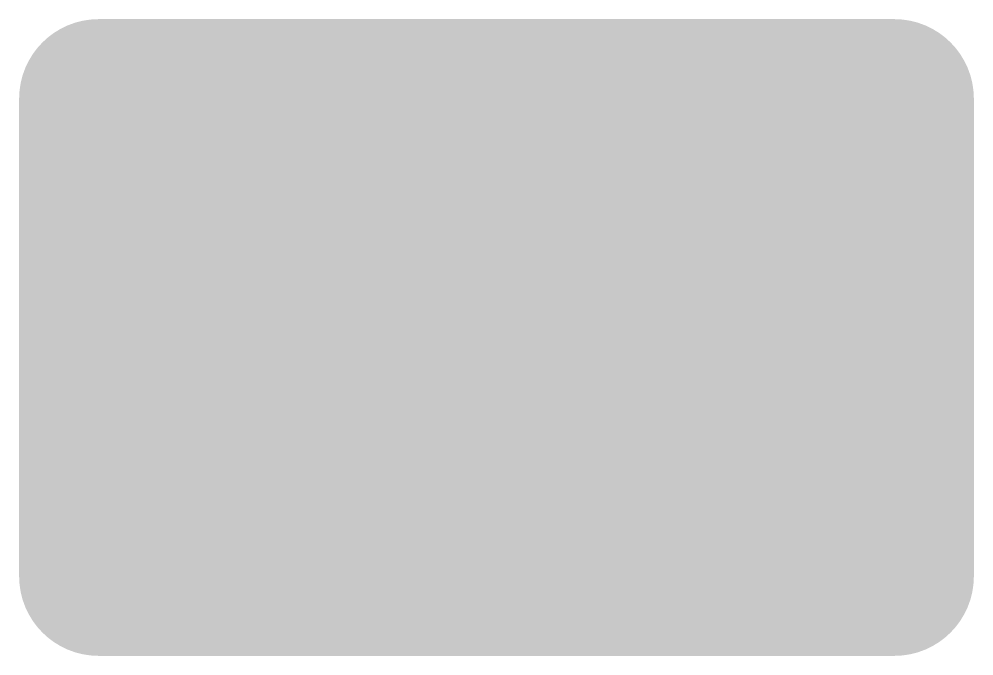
# Model space of a CAD drawing. Header units: inches. Extents: x 0 to 600, y 0 to 400.
import ezdxf

# ---------------------------------------------------------------- set-up
doc = ezdxf.new("R2010")
doc.units = ezdxf.units.IN
doc.header["$MEASUREMENT"] = 0
doc.layers.add('GSCOLORFILL', color=7, linetype='Continuous', lineweight=0)

# ---------------------------------------------------------------- blocks, each defined once
blk = doc.blocks.new('MR-GT-28B')
at = {"layer": 'GSCOLORFILL'}
h = blk.add_hatch(color=255, dxfattribs=at)
h.dxf.hatch_style = 1
edge = h.paths.add_edge_path()
edge.add_line((50, 0), (550, 0))
edge.add_arc((550, 50), 50, 270, 360)
edge.add_line((600, 50), (600, 350))
edge.add_arc((550, 350), 50, 0, 90)
edge.add_line((550, 400), (50, 400))
edge.add_arc((50, 350), 50, 90, 180)
edge.add_line((0, 350), (0, 50))
edge.add_arc((50, 50), 50, 180, 270)
at = {"layer": 'GSCOLORFILL', "linetype": 'Continuous', "true_color": 0x0a0a0a}
h = blk.add_hatch(color=28, dxfattribs=at)
edge = h.paths.add_edge_path(flags=16)
edge.add_line((50, 30), (550, 30))
edge.add_arc((550, 50), 20, 270, 360)
edge.add_line((570, 50), (570, 350))
edge.add_arc((550, 350), 20, 0, 90)
edge.add_line((550, 370), (50, 370))
edge.add_arc((50, 350), 20, 90, 180)
edge.add_line((30, 350), (30, 50))
edge.add_arc((50, 50), 20, 180, 270)
edge = h.paths.add_edge_path()
edge.add_line((50, 10), (550, 10))
edge.add_arc((550, 50), 40, 270, 360)
edge.add_line((590, 50), (590, 350))
edge.add_arc((550, 350), 40, 0, 90)
edge.add_line((550, 390), (50, 390))
edge.add_arc((50, 350), 40, 90, 180)
edge.add_line((10, 350), (10, 50))
edge.add_arc((50, 50), 40, 180, 270)
for points in [[(201.65, 275), (201.65, 298.72), (209.22, 308.36), (226.79, 275), (239.45, 275), (216.8, 318.01), (238.01, 345), (223.76, 345), (201.65, 316.85), (201.65, 345), (190.45, 345), (190.45, 275)], [(294.75, 333.8), (262.55, 333.8), (262.55, 317), (282.9, 317), (282.9, 305.8), (262.55, 305.8), (262.55, 286.2), (294.75, 286.2), (294.75, 275), (251.35, 275), (251.35, 345), (294.75, 345)], [(350.05, 333.8), (317.85, 333.8), (317.85, 317), (338.2, 317), (338.2, 305.8), (317.85, 305.8), (317.85, 286.2), (350.05, 286.2), (350.05, 275), (306.65, 275), (306.65, 345), (350.05, 345)], [(389.95, 333.8, -1), (389.95, 317), (373.15, 317), (373.15, 305.8), (389.95, 305.8, 1), (389.95, 345), (361.95, 345), (361.95, 275), (373.15, 275), (373.15, 333.8)], [(69.44, 225.2, -0.344881), (75.9, 220.15, -0.12178), (75.9, 212.75, -0.344881), (69.44, 207.7), (56.75, 207.7), (56.75, 197.9), (66.59, 197.9), (75.96, 165), (86.15, 165), (76.35, 199.42, 0.227614), (85.41, 210.4, 0.12178), (85.41, 222.5, 0.344881), (69.44, 235), (46.95, 235), (46.95, 165), (56.75, 165), (56.75, 225.2)], [(124.98, 179.23, -0.328043), (117.3, 173.57), (117.3, 163.78, 0.328109), (134.34, 176.31, 0.152381), (134.34, 223.69, 0.735537), (100.26, 223.69, 0.152381), (100.26, 176.31, 0.328163), (117.3, 163.78), (117.3, 173.57, -0.328163), (109.62, 179.23, -0.152381), (109.62, 220.77, -0.735537), (124.98, 220.77, -0.152381)], [(181.35, 183.38, -1), (161.75, 183.38), (161.75, 235), (151.95, 235), (151.95, 183.38, 1), (191.15, 183.38), (191.15, 235), (181.35, 235)], [(216.23, 235), (206.55, 235), (206.55, 165), (216.35, 165), (216.35, 211.55), (238.05, 165), (245.75, 165), (245.75, 235), (235.95, 235), (235.95, 192.7)], [(288.53, 217.62, -0.114899), (288.53, 182.38, -0.348682), (278.98, 174.8), (270.95, 174.8), (270.95, 165), (278.98, 165, 0.348682), (298.07, 180.15, 0.114899), (298.07, 219.85, 0.348682), (278.98, 235), (261.15, 235), (261.15, 165), (270.95, 165), (270.95, 225.2), (278.98, 225.2, -0.348682)], [(336.05, 235), (326.25, 235), (308.75, 165), (318.85, 165), (323.66, 184.25), (331.15, 184.25), (331.15, 194.05), (326.11, 194.05), (331.15, 214.19), (336.19, 194.05), (331.15, 194.05), (331.15, 184.25), (338.64, 184.25), (343.45, 165), (353.55, 165)], [(385.75, 225.2, -0.333333), (391.13, 221.17, -0.223142), (389.24, 209.11, -0.249069), (384.6, 206.65), (373.15, 206.65), (373.15, 235), (363.35, 235), (363.35, 165), (373.15, 165), (373.15, 196.85), (384.21, 196.85, -0.196262), (388.13, 195.25, -0.309155), (391.51, 178.2, -0.300336), (386.36, 174.8), (373.15, 174.8), (373.15, 165), (386.36, 165, 0.300336), (400.52, 174.35, 0.204656), (400.52, 194.15, 0.16707), (393.81, 201.58, 0.186129), (400.53, 210.39, 0.142857), (400.53, 223.91, 0.333333), (385.75, 235), (373.15, 235), (373.15, 225.2)], [(441.38, 179.23, -0.328043), (433.7, 173.57), (433.7, 163.78, 0.328109), (450.74, 176.31, 0.152381), (450.74, 223.69, 0.735537), (416.66, 223.69, 0.152381), (416.66, 176.31, 0.328163), (433.7, 163.78), (433.7, 173.57, -0.328163), (426.02, 179.23, -0.152381), (426.02, 220.77, -0.735537), (441.38, 220.77, -0.152381)], [(497.75, 183.38, -1), (478.15, 183.38), (478.15, 235), (468.35, 235), (468.35, 183.38, 1), (507.55, 183.38), (507.55, 235), (497.75, 235)], [(530.3, 225.2), (517.35, 225.2), (517.35, 235), (553.05, 235), (553.05, 225.2), (540.1, 225.2), (540.1, 165), (530.3, 165)], [(195.33, 107.2), (205.85, 111.03, 0.674012), (163.05, 112.54, 0.216677), (163.37, 66.76, 0.744414), (205.85, 72.87), (194.77, 74.52, -0.744414), (173.53, 71.47, -0.216677), (173.28, 107.98, -0.674012)], [(232.45, 66.2), (264.65, 66.2), (264.65, 55), (221.25, 55), (221.25, 125), (232.45, 125)], [(318.55, 113.8), (286.35, 113.8), (286.35, 97), (306.7, 97), (306.7, 85.8), (286.35, 85.8), (286.35, 66.2), (318.55, 66.2), (318.55, 55), (275.15, 55), (275.15, 125), (318.55, 125)], [(324.15, 55), (347.95, 125), (359.85, 125), (383.65, 55), (371.82, 55), (353.9, 107.71), (346.33, 85.44), (361.47, 85.44), (365.27, 74.24), (342.52, 74.24), (335.98, 55)]]:
    blk.add_hatch(color=28, dxfattribs=at).paths.add_polyline_path(points)
h = blk.add_hatch(color=28, dxfattribs=at)
edge = h.paths.add_edge_path(flags=16)
edge.add_line((405.35, 113.8), (405.35, 97))
edge.add_line((405.35, 97), (420.74, 97))
edge.add_arc((420.74, 105.4), 8.4, 270, 450)
edge.add_line((420.74, 113.8), (405.35, 113.8))
edge = h.paths.add_edge_path()
edge.add_line((405.35, 55), (405.35, 85.8))
edge.add_line((405.35, 85.8), (418.5, 85.8))
edge.add_line((418.5, 85.8), (429.82, 55))
edge.add_line((429.82, 55), (441.75, 55))
edge.add_line((441.75, 55), (429.64, 87.94))
edge.add_arc((420.74, 105.4), 19.6, 297.02779, 450)
edge.add_line((420.74, 125), (394.15, 125))
edge.add_line((394.15, 125), (394.15, 55))
edge.add_line((394.15, 55), (405.35, 55))

msp = doc.modelspace()

# ---------------------------------------------------------------- block references
msp.add_blockref('MR-GT-28B', (0, 0))

doc.saveas('drawing.dxf')
